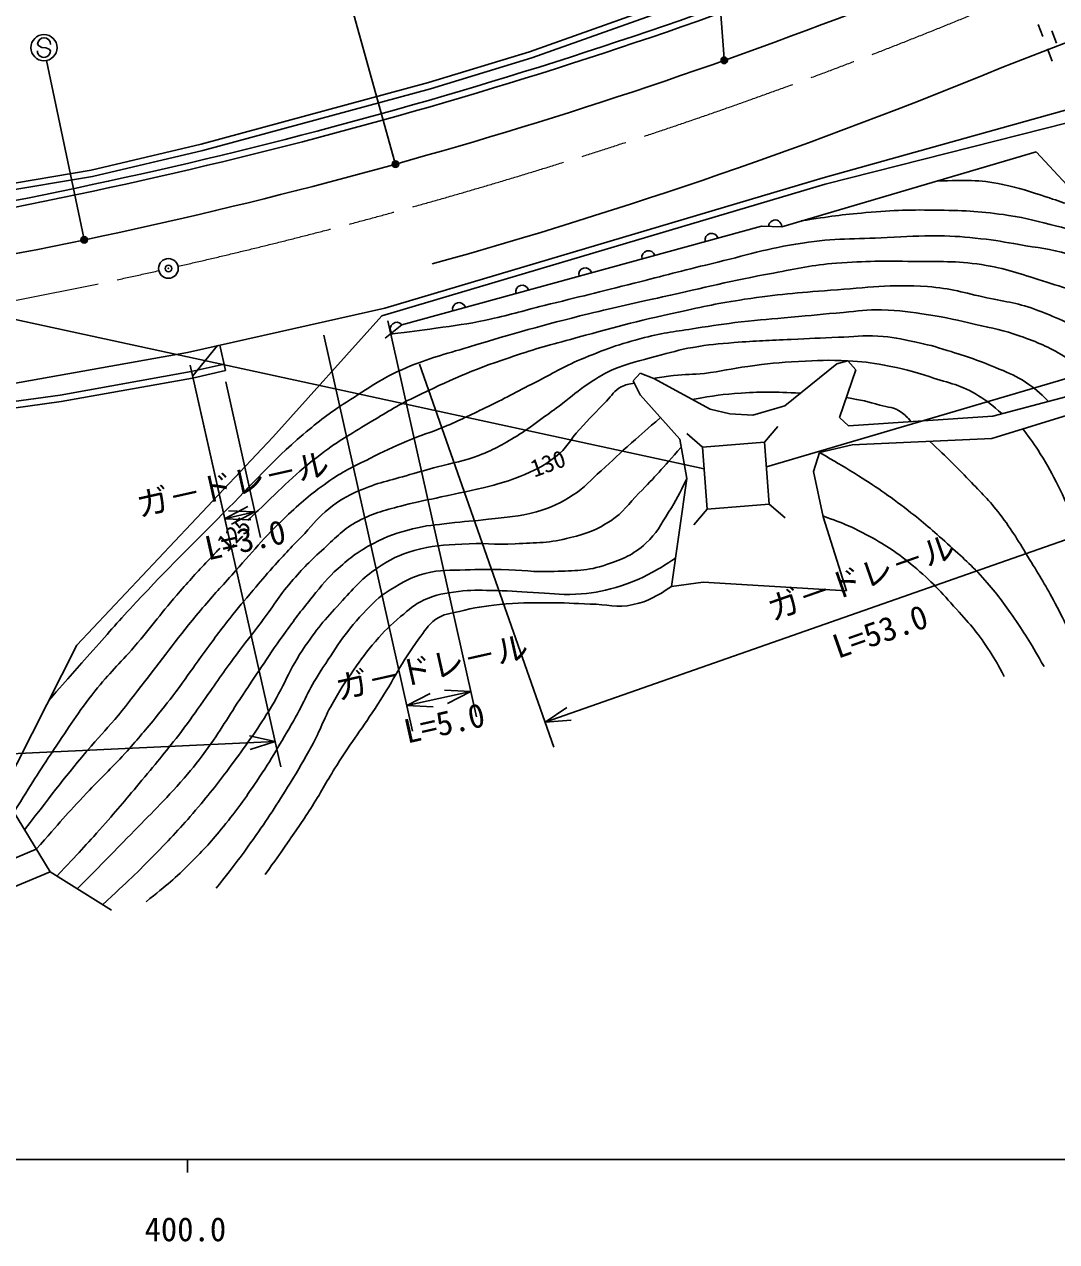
# Model space of a CAD drawing. Units: millimetres, scale not verified. Extents: x 0 to 700000, y -47500 to 447500.
# Drawn here: x 455542 to 534399, y 198715 to 291703 of the extents above; entities that cross this region are included whole.
import ezdxf
from ezdxf.enums import TextEntityAlignment as Align

# ---------------------------------------------------------------- set-up
doc = ezdxf.new("R2010")
doc.units = ezdxf.units.MM
doc.header["$LTSCALE"] = 1000
doc.header["$PDMODE"] = 32
doc.header["$PDSIZE"] = 500
doc.linetypes.add('CHAIN', pattern=[18.5, 12, -1.5, 3.5, -1.5])
doc.layers.add('M-TTL-BAND', color=2, linetype='CHAIN', lineweight=13)
doc.layers.add('S-TTL', color=7, linetype='Continuous', lineweight=25)
doc.styles.add('@ＭＳ ゴシック', font='')
doc.styles.add('ＭＳ ゴシック', font='')
doc.styles.get('@ＭＳ ゴシック').set_extended_font_data('@MS Gothic')
doc.styles.get('ＭＳ ゴシック').set_extended_font_data('MS Gothic')

msp = doc.modelspace()

# ---------------------------------------------------------------- linework, layer by layer
at = {"layer": 'M-TTL-BAND'}
for start, end in [(282.81356, 292.44013), (280.07925, 282.58882)]:
    msp.add_arc((382472, 646107), 382408, start, end, dxfattribs=at)
at = {"layer": 'S-TTL'}
for p, q in [((509002, 289103), (507989, 302916)), ((509789, 295186), (494141, 289609)), ((483849, 281168), (480142, 294513)), ((509958, 294715), (494298, 289134)), ((530200, 288404), (538754, 291706)), ((532990, 291700), (533345, 290766)), ((534387, 290276), (534031, 291211)), ((456646, 290062), (456547, 290180)), ((456891, 289923), (456646, 290062)), ((457192, 289920), (456891, 289923)), ((457437, 289808), (457192, 289920)), ((457543, 289672), (457437, 289808)), ((494141, 289609), (486419, 287248)), ((533700, 289831), (534055, 288896)), ((460085, 275387), (457247, 288943)), ((494298, 289134), (486558, 286768)), ((469043, 282540), (486419, 287248)), ((469166, 282055), (486558, 286768)), ((507473, 257753), (375329, 286389)), ((516574, 279968), (538430, 286091)), ((516716, 279489), (535303, 284206)), ((469043, 282540), (460642, 280574)), ((469166, 282055), (460741, 280083)), ((513400, 276247), (532835, 281967)), ((538776, 275555), (532835, 281967)), ((460642, 280574), (449075, 278618)), ((460741, 280083), (449143, 278123)), ((483092, 270027), (516574, 279968)), ((482852, 269434), (516716, 279489)), ((511849, 276285), (484385, 268757)), ((513400, 276247), (511849, 276285)), ((512226, 257913), (569915, 274889)), ((467995, 266648), (483092, 270027)), ((474512, 260162), (482852, 269434)), ((484385, 268757), (483098, 267736)), ((483311, 269051), (490082, 238800)), ((478431, 267959), (485203, 237708)), ((468402, 264843), (470303, 267164)), ((470464, 267200), (470904, 265249)), ((450058, 263437), (467995, 266648)), ((518451, 265995), (517605, 265771)), ((519069, 265316), (518451, 265995)), ((458284, 263385), (468292, 265177)), ((468215, 265672), (475133, 234977)), ((468292, 265177), (470794, 265737)), ((468390, 264687), (470904, 265249)), ((485722, 265752), (495985, 236500)), ((502582, 265062), (502049, 264483)), ((503628, 264652), (502582, 265062)), ((517605, 265771), (513646, 262564)), ((517819, 261673), (519069, 265316)), ((458363, 262891), (468390, 264687)), ((470925, 264383), (473585, 252502)), ((502049, 264483), (502585, 263407)), ((507939, 262299), (503628, 264652)), ((449276, 262145), (458284, 263385)), ((468621, 263867), (471280, 251986)), ((502585, 263407), (505607, 260024)), ((529531, 261771), (536360, 263584)), ((449324, 261647), (458363, 262891)), ((509438, 261947), (507939, 262299)), ((513646, 262564), (511182, 261848)), ((511182, 261848), (509438, 261947)), ((518509, 261038), (517819, 261673)), ((518509, 261038), (529531, 261771)), ((529458, 260073), (535885, 262059)), ((507344, 259412), (506140, 260442)), ((512081, 259780), (513111, 260984)), ((474512, 260162), (459551, 244278)), ((505607, 260024), (506156, 257015)), ((512081, 259780), (507344, 259412)), ((512449, 255043), (512081, 259780)), ((516291, 258988), (518789, 259582)), ((518789, 259582), (529458, 260073)), ((507344, 259412), (507712, 254675)), ((515821, 257551), (516291, 258988)), ((506156, 257015), (504972, 248767)), ((516552, 254091), (515821, 257551)), ((545234, 255897), (495323, 238387)), ((472616, 254865), (470843, 253937)), ((507712, 254675), (512449, 255043)), ((512449, 255043), (513653, 254013)), ((470843, 253937), (473148, 254453)), ((470843, 253937), (472842, 253854)), ((473148, 254453), (471150, 254536)), ((471376, 253526), (473148, 254453)), ((507712, 254675), (506682, 253471)), ((518333, 248442), (516552, 254091)), ((504972, 248767), (507384, 249095)), ((507384, 249095), (518333, 248442)), ((459551, 244278), (453838, 233008)), ((484766, 239659), (489645, 240752)), ((486538, 240587), (484766, 239659)), ((489645, 240752), (487647, 240835)), ((487873, 239824), (489645, 240752)), ((484766, 239659), (486765, 239576)), ((496975, 239515), (495323, 238387)), ((495323, 238387), (497317, 238538)), ((474694, 236928), (472740, 237355)), ((474694, 236928), (371783, 232113)), ((472788, 236321), (474694, 236928)), ((457506, 226960), (453838, 233008)), ((429937, 217616), (456457, 228690)), ((430259, 215583), (457506, 226960)), ((457506, 226960), (462192, 224026)), ((40000, 205000), (579000, 205000)), ((468000, 205000), (468000, 204000))]:
    msp.add_line(p, q, dxfattribs=at)
for centre, radius in [((457042, 289921), 1000), ((509012, 288954), 150), ((509012, 288954), 120), ((509012, 288954), 90), ((509012, 288954), 60), ((509012, 288954), 30), ((483889, 281024), 150), ((483889, 281024), 120), ((483889, 281024), 90), ((483889, 281024), 60), ((483889, 281024), 30), ((460115, 275240), 150), ((460115, 275240), 120), ((460115, 275240), 90), ((460115, 275240), 60), ((460115, 275240), 30), ((466551, 273057), 750)]:
    msp.add_circle(centre, radius, dxfattribs=at)
for centre, radius, start, end in [((382472, 646107), 374908, 280.11881, 292.45639), ((382472, 646107), 375408, 280.11613, 292.45529), ((382472, 646107), 378908, 280.09754, 292.44766), ((457047, 290176), 500, 359.55488, 179.55488), ((457043, 289676), 500, 179.55488, 359.55488), ((382472, 646107), 387008, 285.62286, 292.44013), ((512900, 276259), 500, 358.60282, 178.60282), ((508041, 275241), 500, 15.32855, 195.32855), ((503219, 273919), 500, 15.32855, 195.32855), ((498396, 272598), 500, 15.32855, 195.32855), ((493574, 271276), 500, 15.32855, 195.32855), ((488752, 269954), 500, 15.32855, 195.32855), ((483993, 268446), 500, 38.45371, 218.45371)]:
    msp.add_arc(centre, radius, start, end, dxfattribs=at)
for points, knots in [([(537244, 277209), (535509, 277873), (535032, 278061), (533585, 278523), (532302, 278934), (531592, 279214), (530272, 279480), (528352, 279866), (527546, 279787), (525265, 279739)], [0, 0, 0, 0, 1, 1, 1, 2, 2, 2, 3, 3, 3, 3]), ([(514873, 276681), (517209, 277054), (517885, 277153), (519830, 277319), (522015, 277507), (523248, 277547), (525440, 277508), (527504, 277472), (528669, 277422), (530710, 277110), (532172, 276886), (532975, 276663), (534407, 276294), (536375, 275786), (537039, 275527), (539362, 274704)], [0, 0, 0, 0, 1, 1, 1, 2, 2, 2, 3, 3, 3, 4, 4, 4, 5, 5, 5, 5]), ([(541813, 271144), (540485, 271951), (540075, 272186), (538906, 272745), (537535, 273401), (536742, 273737), (535281, 274154), (533846, 274564), (533001, 274623), (531531, 274880), (530397, 275078), (529763, 275204), (528619, 275331), (527362, 275470), (526653, 275534), (525388, 275544), (523847, 275557), (522984, 275492), (521445, 275415), (518916, 275288), (517480, 275378), (514977, 274998), (512220, 274580), (510727, 274065), (508015, 273418), (505711, 272868), (504433, 272508), (502136, 271933), (499446, 271260), (497938, 270888), (495248, 270219), (493510, 269787), (492550, 269487), (490798, 269115), (489323, 268801), (488480, 268701), (486987, 268485), (485621, 268288), (485173, 268234), (483482, 268040)], [0, 0, 0, 0, 1, 1, 1, 2, 2, 2, 3, 3, 3, 4, 4, 4, 5, 5, 5, 6, 6, 6, 7, 7, 7, 8, 8, 8, 9, 9, 9, 10, 10, 10, 11, 11, 11, 12, 12, 12, 13, 13, 13, 13]), ([(541391, 267977), (539892, 269204), (539344, 269624), (537871, 270417), (536200, 271316), (535121, 271523), (533315, 272104), (531525, 272679), (530524, 273064), (528666, 273346), (526645, 273652), (525482, 273564), (523439, 273591), (521148, 273621), (519859, 273631), (517575, 273456), (515681, 273312), (514639, 273045), (512770, 272707), (509439, 272106), (507605, 271608), (504300, 270880), (502085, 270392), (500841, 270129), (498638, 269588), (495027, 268701), (493025, 268115), (489463, 267046), (487593, 266485), (486519, 266226), (484719, 265471), (482820, 264674), (481885, 263947), (480151, 262836), (478799, 261969), (478075, 261422), (476853, 260380), (474291, 258195), (473093, 256711), (470717, 254326), (468105, 251705), (466619, 250257), (464085, 247562), (462766, 246159), (462071, 245333), (460791, 243896), (459465, 242405), (459050, 241931), (457415, 240063)], [0, 0, 0, 0, 1, 1, 1, 2, 2, 2, 3, 3, 3, 4, 4, 4, 5, 5, 5, 6, 6, 6, 7, 7, 7, 8, 8, 8, 9, 9, 9, 10, 10, 10, 11, 11, 11, 12, 12, 12, 13, 13, 13, 14, 14, 14, 15, 15, 15, 16, 16, 16, 16]), ([(472607, 253813), (472850, 254047), (473109, 254294), (473393, 254563), (475241, 256310), (476217, 257371), (478245, 258906), (479578, 259916), (480410, 260365), (481842, 261230), (483179, 262039), (483911, 262532), (485320, 263207), (488089, 264535), (489665, 265255), (492574, 266240), (494383, 266852), (495415, 267144), (497259, 267641), (500465, 268506), (502256, 269024), (505502, 269724), (507470, 270149), (508571, 270412), (510564, 270699), (513113, 271067), (514553, 271209), (517123, 271387), (520011, 271588), (521641, 271877), (524528, 271668), (526329, 271537), (527307, 271199), (529073, 270820), (530604, 270491), (531501, 270410), (532965, 269852), (534651, 269208), (535578, 268771), (537130, 267850), (538075, 267289), (538414, 267079), (539487, 266315)], [0, 0, 0, 0, 1, 1, 1, 2, 2, 2, 3, 3, 3, 4, 4, 4, 5, 5, 5, 6, 6, 6, 7, 7, 7, 8, 8, 8, 9, 9, 9, 10, 10, 10, 11, 11, 11, 12, 12, 12, 13, 13, 13, 14, 14, 14, 14]), ([(537368, 264464), (536335, 265397), (535964, 265705), (534955, 266345), (533743, 267112), (532968, 267392), (531621, 267885), (530323, 268360), (529544, 268468), (528197, 268782), (526802, 269108), (526019, 269300), (524603, 269516), (523215, 269728), (522433, 269862), (521030, 269899), (519888, 269929), (519251, 269787), (518112, 269695), (516551, 269570), (515680, 269469), (514121, 269325), (512625, 269187), (511783, 269146), (510291, 268974), (508944, 268818), (508192, 268706), (506854, 268489), (505307, 268239), (504424, 268165), (502906, 267774), (500954, 267272), (499889, 266868), (498026, 266098), (496627, 265520), (495918, 265033), (494568, 264348), (493078, 263592), (492258, 263138), (490755, 262408), (489542, 261819), (488863, 261485), (487622, 260958), (486517, 260490), (485855, 260333), (484750, 259863), (483634, 259389), (483016, 259103), (481938, 258546), (480636, 257873), (479864, 257554), (478671, 256704), (477365, 255774), (476686, 255176), (475515, 254083), (473784, 252467), (472989, 251386), (471393, 249636), (470442, 248593), (469911, 248007), (468997, 246932), (467241, 244867), (466393, 243599), (464717, 241468), (463941, 240481), (463528, 239909), (462725, 238942), (461936, 237993), (461450, 237499), (460647, 236560), (458575, 234136), (457961, 233279), (455556, 230175)], [0, 0, 0, 0, 1, 1, 1, 2, 2, 2, 3, 3, 3, 4, 4, 4, 5, 5, 5, 6, 6, 6, 7, 7, 7, 8, 8, 8, 9, 9, 9, 10, 10, 10, 11, 11, 11, 12, 12, 12, 13, 13, 13, 14, 14, 14, 15, 15, 15, 16, 16, 16, 17, 17, 17, 18, 18, 18, 19, 19, 19, 20, 20, 20, 21, 21, 21, 22, 22, 22, 23, 23, 23, 24, 24, 24, 24]), ([(456457, 228690), (458285, 230784), (458763, 231347), (460306, 232990), (461426, 234183), (462123, 234787), (463218, 236003), (464150, 237036), (464656, 237630), (465534, 238709), (466266, 239608), (466664, 240122), (467358, 241049), (468040, 241960), (468384, 242499), (469057, 243415), (469897, 244558), (470355, 245207), (471232, 246320), (471909, 247178), (472313, 247639), (473017, 248473), (473601, 249164), (473919, 249559), (474525, 250229), (475457, 251259), (475998, 251819), (476960, 252820), (477669, 253557), (477991, 254054), (478791, 254690), (479606, 255339), (480121, 255652), (481078, 256064), (482551, 256697), (483451, 256856), (484990, 257308), (485811, 257550), (486276, 257670), (487102, 257898), (488334, 258240), (489067, 258303), (490259, 258766), (491534, 259262), (492197, 259673), (493364, 260386), (494022, 260788), (494351, 261073), (494978, 261521), (495531, 261917), (495841, 262138), (496386, 262543), (497178, 263133), (497569, 263536), (498394, 264078), (499177, 264593), (499596, 264931), (500455, 265303), (501722, 265851), (502499, 265985), (503831, 266347), (504915, 266641), (505520, 266829), (506626, 267030), (507842, 267250), (508538, 267289), (509770, 267393), (511467, 267537), (512423, 267550), (514124, 267636), (515534, 267707), (516324, 267744), (517734, 267799), (518910, 267844), (519570, 267954), (520744, 267891), (521848, 267831), (522460, 267688), (523541, 267455), (524529, 267242), (525080, 267101), (526044, 266794), (527613, 266292), (528505, 266032), (530015, 265373), (530817, 265023), (531287, 264853), (532019, 264373), (532766, 263883), (533026, 263624), (533766, 262895)], [0, 0, 0, 0, 1, 1, 1, 2, 2, 2, 3, 3, 3, 4, 4, 4, 5, 5, 5, 6, 6, 6, 7, 7, 7, 8, 8, 8, 9, 9, 9, 10, 10, 10, 11, 11, 11, 12, 12, 12, 13, 13, 13, 14, 14, 14, 15, 15, 15, 16, 16, 16, 17, 17, 17, 18, 18, 18, 19, 19, 19, 20, 20, 20, 21, 21, 21, 22, 22, 22, 23, 23, 23, 24, 24, 24, 25, 25, 25, 26, 26, 26, 27, 27, 27, 28, 28, 28, 29, 29, 29, 30, 30, 30, 30]), ([(530228, 261956), (529482, 262641), (529178, 262855), (528434, 263328), (527124, 264162), (526204, 264286), (524728, 264768), (523385, 265206), (522613, 265406), (521226, 265671), (520154, 265875), (519541, 265933), (518451, 265995), (516984, 266079), (516156, 266036), (514688, 265955), (513169, 265870), (512320, 265778), (510812, 265578), (509515, 265406), (508804, 265202), (507506, 265042), (506581, 264928), (506052, 264985), (505126, 264876), (504532, 264806), (504330, 264780), (503610, 264660)], [0, 0, 0, 0, 1, 1, 1, 2, 2, 2, 3, 3, 3, 4, 4, 4, 5, 5, 5, 6, 6, 6, 7, 7, 7, 8, 8, 8, 9, 9, 9, 9]), ([(502145, 264290), (501702, 264234), (501503, 264182), (501133, 264003), (500590, 263739), (500445, 263359), (500020, 262930), (499197, 262101), (498745, 261626), (497954, 260766), (497215, 259965), (496981, 259331), (496120, 258664), (495155, 257916), (494510, 257624), (493381, 257160), (492512, 256803), (491999, 256667), (491090, 256428), (489660, 256051), (488838, 255923), (487395, 255602), (486283, 255355), (485647, 255273), (484549, 254971), (483154, 254586), (482327, 254438), (481048, 253762), (479893, 253150), (479406, 252546), (478435, 251670), (477392, 250729), (476830, 250171), (475916, 249106), (474937, 247966), (474535, 247212), (473630, 246014), (472889, 245032), (472449, 244502), (471714, 243517), (470714, 242174), (470197, 241390), (469223, 240028), (468568, 239113), (468231, 238579), (467545, 237688), (466404, 236203), (465725, 235403), (464526, 233966), (463364, 232574), (462718, 231791), (461518, 230433), (460182, 228922), (459724, 228445), (458013, 226643)], [0, 0, 0, 0, 1, 1, 1, 2, 2, 2, 3, 3, 3, 4, 4, 4, 5, 5, 5, 6, 6, 6, 7, 7, 7, 8, 8, 8, 9, 9, 9, 10, 10, 10, 11, 11, 11, 12, 12, 12, 13, 13, 13, 14, 14, 14, 15, 15, 15, 16, 16, 16, 17, 17, 17, 18, 18, 18, 18]), ([(506552, 263056), (508303, 263354), (508835, 263430), (510312, 263538), (512077, 263666), (512721, 263622), (514843, 263533)], [0, 0, 0, 0, 1, 1, 1, 2, 2, 2, 2]), ([(518343, 263201), (519559, 262967), (519918, 262915), (520900, 262623), (521539, 262433), (521978, 262469), (522519, 262079), (522850, 261841), (522993, 261707), (523269, 261354)], [0, 0, 0, 0, 1, 1, 1, 2, 2, 2, 3, 3, 3, 3]), ([(504141, 261665), (503059, 260737), (502778, 260495), (501919, 259729), (501001, 258911), (500515, 258422), (499598, 257604), (498776, 256871), (498395, 256351), (497471, 255752), (496458, 255096), (495817, 254814), (494659, 254473), (493269, 254064), (492431, 254083), (490994, 253900), (489833, 253751), (489173, 253746), (488012, 253596), (486909, 253454), (486275, 253438), (485199, 253160), (483993, 252848), (483309, 252636), (482208, 252055), (481068, 251454), (480487, 250994), (479519, 250143), (478664, 249391), (478289, 248859), (477563, 247981), (476742, 246987), (476308, 246407), (475552, 245361), (474187, 243475), (473498, 242365), (472200, 240432), (471088, 238777), (470564, 237781), (469379, 236177), (468674, 235223), (468267, 234694), (467478, 233808), (465938, 232078), (464991, 231187), (463378, 229524), (461905, 228006), (461435, 227528), (459585, 225658)], [0, 0, 0, 0, 1, 1, 1, 2, 2, 2, 3, 3, 3, 4, 4, 4, 5, 5, 5, 6, 6, 6, 7, 7, 7, 8, 8, 8, 9, 9, 9, 10, 10, 10, 11, 11, 11, 12, 12, 12, 13, 13, 13, 14, 14, 14, 15, 15, 15, 16, 16, 16, 16]), ([(531810, 260799), (532470, 259923), (532656, 259662), (533146, 258898), (533746, 257959), (534044, 257407), (534534, 256407), (535387, 254664), (535816, 253659), (536475, 251833), (537016, 250334), (537285, 249481), (537702, 247943), (538114, 246423), (538221, 245891), (538600, 244013)], [0, 0, 0, 0, 1, 1, 1, 2, 2, 2, 3, 3, 3, 4, 4, 4, 5, 5, 5, 5]), ([(536318, 243116), (535418, 245208), (535172, 245816), (534289, 247473), (533574, 248812), (533126, 249537), (532331, 250830), (531483, 252210), (531036, 253008), (530054, 254297), (529230, 255377), (528657, 255891), (527721, 256876), (526579, 258078), (526170, 258455), (524695, 259854)], [0, 0, 0, 0, 1, 1, 1, 2, 2, 2, 3, 3, 3, 4, 4, 4, 5, 5, 5, 5]), ([(461511, 224453), (463525, 226310), (464090, 226816), (465646, 228428), (466931, 229760), (467647, 230514), (468841, 231928), (469938, 233226), (470522, 233981), (471527, 235352), (472619, 236840), (473226, 237680), (474206, 239245), (475391, 241138), (475746, 242386), (477006, 244231), (477995, 245679), (478667, 246410), (479857, 247698), (480816, 248736), (481334, 249371), (482501, 250168), (483510, 250857), (484156, 251162), (485327, 251507), (486704, 251913), (487536, 251896), (488967, 252002), (490549, 252120), (491445, 251931), (493028, 252020), (494690, 252113), (495653, 252073), (497262, 252496), (498522, 252827), (499245, 253075), (500338, 253784), (501324, 254423), (501664, 255051), (502490, 255887), (503800, 257213), (504201, 257689), (505721, 259398)], [0, 0, 0, 0, 1, 1, 1, 2, 2, 2, 3, 3, 3, 4, 4, 4, 5, 5, 5, 6, 6, 6, 7, 7, 7, 8, 8, 8, 9, 9, 9, 10, 10, 10, 11, 11, 11, 12, 12, 12, 13, 13, 13, 14, 14, 14, 14]), ([(516291, 258988), (517577, 258263), (517928, 258049), (518953, 257408), (520604, 256375), (521514, 255765), (523051, 254570), (524264, 253625), (524917, 253059), (526053, 252023), (527205, 250972), (527890, 250415), (528923, 249247), (529868, 248177), (530327, 247516), (531146, 246347), (532123, 244954), (532412, 244427), (533438, 242643)], [0, 0, 0, 0, 1, 1, 1, 2, 2, 2, 3, 3, 3, 4, 4, 4, 5, 5, 5, 6, 6, 6, 6]), ([(506156, 257015), (505556, 255786), (505372, 255410), (504761, 254444), (504144, 253468), (503873, 252830), (503014, 252059), (502023, 251170), (501284, 250851), (500021, 250429), (498528, 249930), (497597, 249978), (496024, 249911), (494444, 249843), (493559, 250026), (491978, 250048), (490903, 250063), (490300, 250073), (489227, 250028), (488027, 249976), (487325, 250068), (486166, 249758), (485051, 249460), (484472, 249112), (483491, 248505), (482580, 247940), (482157, 247482), (481422, 246702), (479937, 245128), (479331, 244045), (478138, 242239), (477228, 240861), (476945, 239954), (476116, 238527), (475051, 236696), (474475, 235654), (473294, 233894), (472358, 232497), (471812, 231724), (470750, 230420), (469836, 229297), (469286, 228697), (468264, 227672), (467009, 226413), (466502, 226023), (464841, 224674)], [0, 0, 0, 0, 1, 1, 1, 2, 2, 2, 3, 3, 3, 4, 4, 4, 5, 5, 5, 6, 6, 6, 7, 7, 7, 8, 8, 8, 9, 9, 9, 10, 10, 10, 11, 11, 11, 12, 12, 12, 13, 13, 13, 14, 14, 14, 15, 15, 15, 15]), ([(516539, 254152), (518204, 253541), (518747, 253334), (520067, 252616), (521475, 251850), (522230, 251336), (523463, 250312), (524862, 249153), (525535, 248372), (526751, 247022), (527831, 245823), (528448, 245141), (529309, 243776), (529763, 243055), (529930, 242788), (530393, 241883)], [0, 0, 0, 0, 1, 1, 1, 2, 2, 2, 3, 3, 3, 4, 4, 4, 5, 5, 5, 5]), ([(454746, 231511), (456182, 233837), (456565, 234462), (457802, 236307), (458988, 238077), (459609, 239105), (460935, 240773), (462034, 242155), (462784, 242815), (463937, 244151), (465342, 245781), (466025, 246782), (467444, 248401), (468316, 249396), (468813, 249948), (469729, 250904), (470001, 251188), (470250, 251447), (470486, 251690)], [0, 0, 0, 0, 1, 1, 1, 2, 2, 2, 3, 3, 3, 4, 4, 4, 5, 5, 5, 6, 6, 6, 6]), ([(470201, 225722), (471583, 227465), (471962, 227951), (473016, 229435), (474181, 231073), (474783, 232027), (475843, 233735), (476524, 234834), (476890, 235461), (477505, 236599), (478159, 237809), (478377, 238562), (479045, 239765), (479630, 240818), (480007, 241382), (480691, 242374), (481304, 243261), (481656, 243757), (482363, 244572), (483053, 245366), (483474, 245789), (484285, 246460), (484945, 247008), (485292, 247385), (486078, 247730), (487045, 248154), (487653, 248256), (488702, 248385), (489666, 248503), (490217, 248469), (491188, 248460), (492445, 248449), (493147, 248367), (494402, 248311), (495673, 248254), (496386, 248091), (497655, 248172), (498872, 248250), (499566, 248342), (500732, 248696), (501858, 249039), (502479, 249296), (503516, 249853), (504228, 250236), (504487, 250392), (505283, 250934)], [0, 0, 0, 0, 1, 1, 1, 2, 2, 2, 3, 3, 3, 4, 4, 4, 5, 5, 5, 6, 6, 6, 7, 7, 7, 8, 8, 8, 9, 9, 9, 10, 10, 10, 11, 11, 11, 12, 12, 12, 13, 13, 13, 14, 14, 14, 15, 15, 15, 15]), ([(504972, 248767), (503817, 248000), (503281, 247646), (502044, 247374), (500796, 247100), (500050, 247394), (498772, 247424), (497506, 247454), (496797, 247527), (495530, 247524), (494092, 247521), (493280, 247540), (491850, 247383), (490638, 247249), (489955, 247158), (488773, 246858), (488054, 246675), (487577, 246683), (486971, 246254), (486332, 245802), (486126, 245367), (485661, 244737), (484303, 242897), (483799, 241692), (482551, 239776), (481349, 237932), (480587, 236957), (479407, 235099), (478653, 233913), (478301, 233205), (477552, 232017), (476836, 230883), (476396, 230273), (475635, 229169), (474980, 228220), (474767, 227919), (473937, 226755)], [0, 0, 0, 0, 1, 1, 1, 2, 2, 2, 3, 3, 3, 4, 4, 4, 5, 5, 5, 6, 6, 6, 7, 7, 7, 8, 8, 8, 9, 9, 9, 10, 10, 10, 11, 11, 11, 12, 12, 12, 12])]:
    msp.add_open_spline(points, degree=3, knots=knots, dxfattribs=at)
for p in [(509012, 288954), (483889, 281024), (460115, 275240), (466551, 273057)]:
    msp.add_point(p, dxfattribs=at)

# ---------------------------------------------------------------- texts
at = {"layer": 'S-TTL', "style": 'ＭＳ ゴシック'}
for rotation, p in [(12.618, (471777, 255171)), (19.333, (519948, 248086)), (12.618, (486987, 241181))]:
    msp.add_text('ガ－ドレ－ル', height=1833, rotation=rotation, dxfattribs=at).set_placement(p, align=Align.BOTTOM_CENTER)
for s, rotation, p in [('130', 19.967, (495542, 258160)), ('125', 44.738, (471545, 252760))]:
    msp.add_text(s, height=1320, rotation=rotation, dxfattribs=at).set_placement(p, align=Align.MIDDLE_CENTER)
at = {"layer": 'S-TTL', "style": '@ＭＳ ゴシック'}
for s, rotation, p in [('L=3.0', 12.618, (472214, 253220)), ('L=53.0', 19.333, (520610, 246199)), ('L=5.0', 12.618, (487424, 239230))]:
    msp.add_text(s, height=1833, rotation=rotation, dxfattribs=at).set_placement(p, align=Align.TOP_CENTER)
at = {"layer": 'S-TTL', "style": 'ＭＳ ゴシック'}
msp.add_text('400.0', height=1833, dxfattribs=at).set_placement((467844, 198195), align=Align.BOTTOM_CENTER)

doc.saveas('drawing.dxf')
